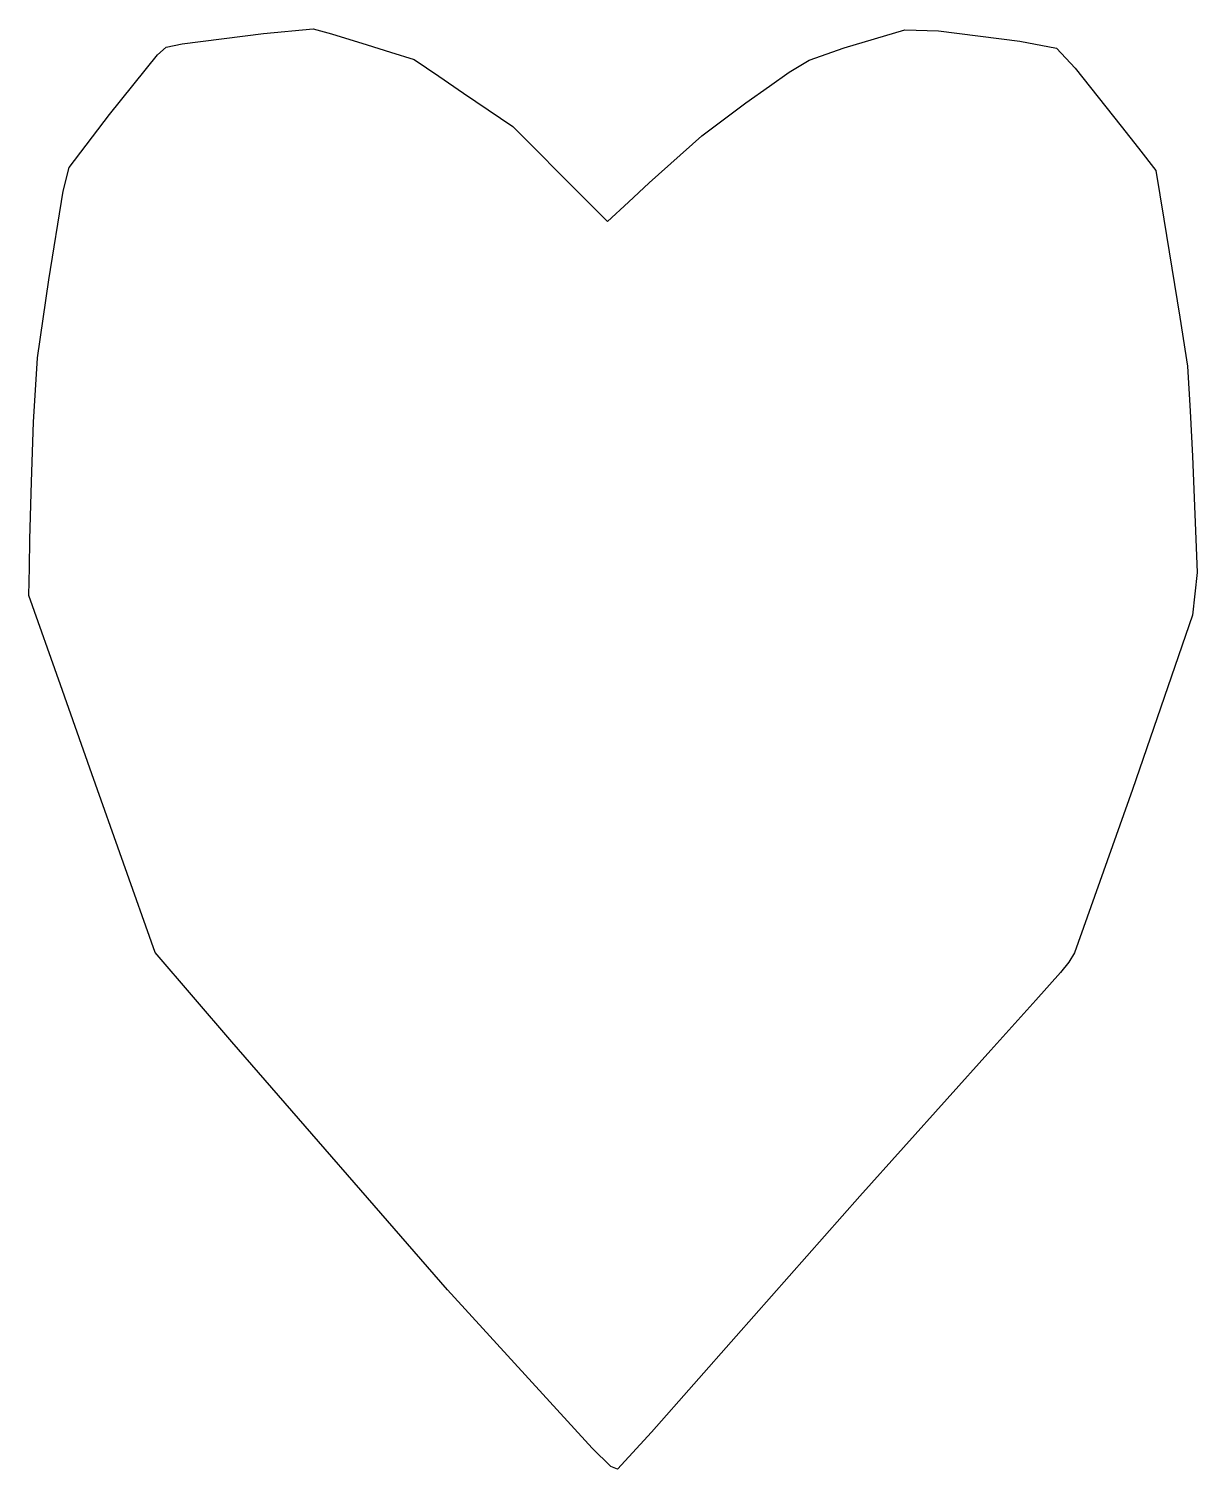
# Model space of a CAD drawing. Extents: x 0 to 174, y 0 to 215.
import ezdxf

# ---------------------------------------------------------------- set-up
doc = ezdxf.new("R2010")
doc.units = 0
doc.layers.get('0').update_dxf_attribs({"linetype": 'CONTINUOUS'})

msp = doc.modelspace()

# ---------------------------------------------------------------- linework, layer by layer
at = {"color": 7}
msp.add_lwpolyline([(84.097425, 3.257985), (62.560999, 26.882892), (30.381175, 63.80782), (24.671994, 70.461869), (18.962814, 77.115918), (14.257388, 90.418426), (9.551962, 103.720931), (4.846536, 117.023436), (0.141111, 130.325941), (0.225004, 134.488722), (0.308898, 138.651499), (0.542091, 147.22576), (0.867128, 156.149274), (1.453689, 165.694436), (3.132144, 177.315941), (5.265517, 190.532941), (6.152745, 194.072798), (12.185809, 201.952544), (19.311492, 210.868108), (20.592744, 211.991609), (22.980682, 212.489232), (35.111769, 214.063419), (42.508266, 214.737919), (45.279765, 213.980197), (50.5516, 212.37437), (54.077788, 211.269476), (57.60398, 210.164581), (61.272869, 207.664253), (64.941758, 205.163922), (68.610647, 202.663594), (72.279536, 200.163263), (75.811123, 196.633691), (79.342708, 193.104115), (82.874293, 189.574543), (86.405881, 186.044967), (89.506516, 188.90786), (92.607153, 191.770751), (100.458981, 198.788968), (106.992869, 203.709366), (110.525738, 206.204718), (113.471291, 208.28648), (116.469355, 210.077609), (121.655736, 211.886865), (130.691727, 214.562526), (135.75135, 214.443903), (147.87245, 212.878286), (153.328844, 211.868724), (156.093586, 208.878892), (162.982422, 200.228872), (165.555541, 196.939227), (168.128657, 193.64958), (169.313493, 186.355891), (170.498333, 179.062208), (171.683169, 171.768522), (172.868006, 164.474833), (173.226722, 157.762476), (173.585438, 151.050123), (174.291905, 133.759708), (173.567799, 127.37717), (164.662505, 101.385745), (156.00137, 77.086144), (155.168597, 75.68458), (153.940412, 74.12057), (150.260285, 70.037017), (143.532426, 62.577847), (124.026219, 40.819166), (105.586849, 19.977052), (92.938956, 5.66043), (87.874916, 0.141094), (86.901373, 0.52836), (84.097419, 3.257985), (84.097422, 3.257985), (84.097425, 3.257985)], dxfattribs=at)

doc.saveas('drawing.dxf')
